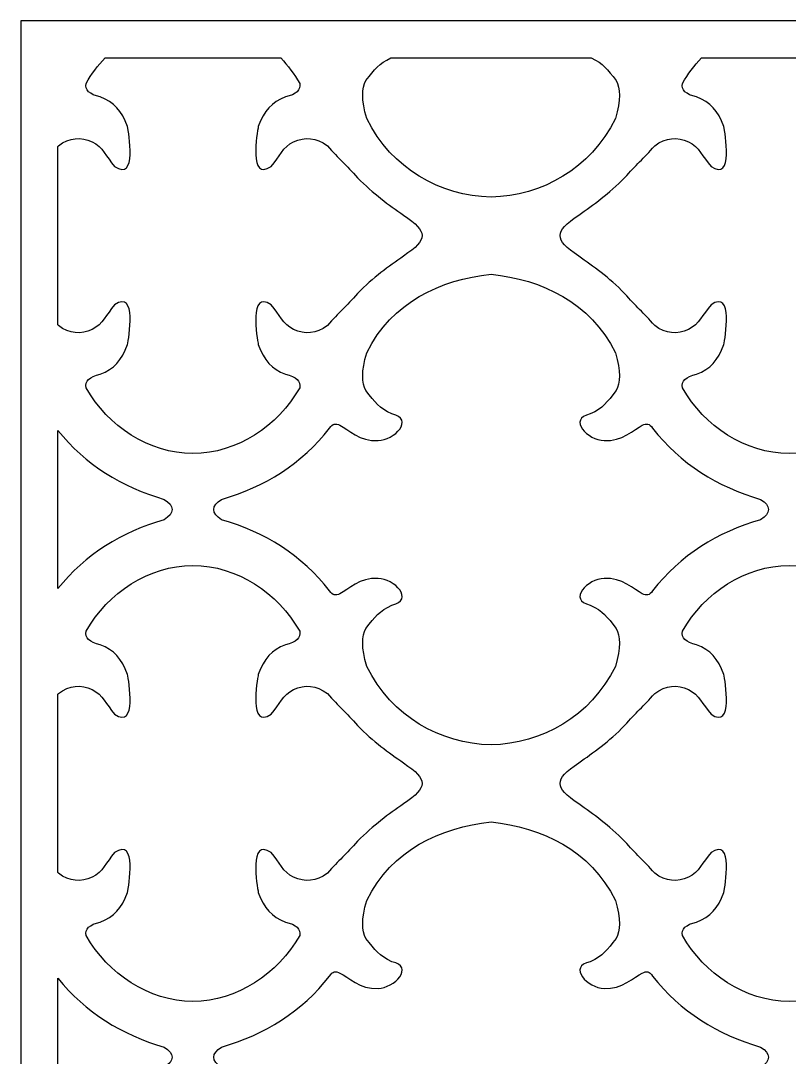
# Model space of a CAD drawing. Header units: centimetres. Extents: x 14.5 to 27, y -9 to -2.4.
# Drawn here: x 14.477 to 16.931, y -5.69 to -2.379 of the extents above; entities that cross this region are included whole.
import ezdxf

# ---------------------------------------------------------------- set-up
doc = ezdxf.new("R2010")
doc.units = ezdxf.units.CM
doc.header["$MEASUREMENT"] = 0
doc.layers.add('layer 1', color=7, linetype='Continuous')

msp = doc.modelspace()

# ---------------------------------------------------------------- linework, layer by layer
at = {"layer": 'layer 1', "color": 250, "lineweight": 30}
for points, knots in [([(26.99977, -2.37946), (26.99977, -2.37946), (26.99977, -2.49783), (26.99977, -2.49783), (26.99977, -2.49783), (26.99977, -2.49783), (26.99977, -8.88184), (26.99977, -8.88184), (26.99977, -8.88184), (26.99977, -8.88184), (26.99977, -9.00021), (26.99977, -9.00021), (26.99977, -9.00021), (26.99977, -9.00021), (26.88141, -9.00021), (26.88141, -9.00021), (26.88141, -9.00021), (26.88141, -9.00021), (14.59565, -9.00021), (14.59565, -9.00021), (14.59565, -9.00021), (14.59565, -9.00021), (14.47729, -9.00021), (14.47729, -9.00021), (14.47729, -9.00021), (14.47729, -9.00021), (14.47729, -8.88184), (14.47729, -8.88184), (14.47729, -8.88184), (14.47729, -8.88184), (14.47729, -2.49783), (14.47729, -2.49783), (14.47729, -2.49783), (14.47729, -2.49783), (14.47729, -2.37946), (14.47729, -2.37946), (14.47729, -2.37946), (14.47729, -2.37946), (14.59565, -2.37946), (14.59565, -2.37946), (14.59565, -2.37946), (14.59565, -2.37946), (26.88141, -2.37946), (26.88141, -2.37946), (26.88141, -2.37946), (26.88141, -2.37946), (26.99977, -2.37946), (26.99977, -2.37946)], [0, 0, 0, 0, 0.0769231, 0.0769231, 0.0769231, 0.0769231, 0.1538462, 0.1538462, 0.1538462, 0.1538462, 0.2307692, 0.2307692, 0.2307692, 0.2307692, 0.3076923, 0.3076923, 0.3076923, 0.3076923, 0.3846154, 0.3846154, 0.3846154, 0.3846154, 0.4615385, 0.4615385, 0.4615385, 0.4615385, 0.5384615, 0.5384615, 0.5384615, 0.5384615, 0.6153846, 0.6153846, 0.6153846, 0.6153846, 0.6923077, 0.6923077, 0.6923077, 0.6923077, 0.7692308, 0.7692308, 0.7692308, 0.7692308, 0.8461538, 0.8461538, 0.8461538, 0.8461538, 1, 1, 1, 1]), ([(15.30731, -2.49783), (15.30731, -2.49783), (14.74658, -2.49783), (14.74658, -2.49783), (14.74658, -2.49783), (14.72351, -2.52247), (14.70312, -2.54997), (14.68602, -2.57968), (14.68602, -2.57968), (14.68173, -2.60055), (14.69674, -2.61498), (14.73105, -2.62299), (14.73105, -2.62299), (14.77578, -2.64013), (14.79905, -2.66631), (14.81811, -2.71766), (14.81811, -2.71766), (14.82161, -2.736), (14.85015, -2.89572), (14.77715, -2.84456), (14.77715, -2.84456), (14.74929, -2.81354), (14.74042, -2.78316), (14.70532, -2.76578), (14.70532, -2.76578), (14.66939, -2.75001), (14.63349, -2.75162), (14.59757, -2.77861), (14.59757, -2.77861), (14.59757, -2.77861), (14.59565, -2.7808), (14.59565, -2.7808), (14.59565, -2.7808), (14.59565, -2.7808), (14.59565, -3.35071), (14.59565, -3.35071), (14.59565, -3.35071), (14.59565, -3.35071), (14.59757, -3.35293), (14.59757, -3.35293), (14.59757, -3.35293), (14.63349, -3.37992), (14.66939, -3.38152), (14.70532, -3.36575), (14.70532, -3.36575), (14.74042, -3.34836), (14.74929, -3.318), (14.77715, -3.28698), (14.77715, -3.28698), (14.85015, -3.23582), (14.82161, -3.39553), (14.81811, -3.41388), (14.81811, -3.41388), (14.79905, -3.46522), (14.77578, -3.49139), (14.73105, -3.50854), (14.73105, -3.50854), (14.69674, -3.51654), (14.68173, -3.53098), (14.68602, -3.55185), (14.68602, -3.55185), (14.7571, -3.67529), (14.88464, -3.76063), (15.02691, -3.76201), (15.02691, -3.76201), (15.16921, -3.76063), (15.29675, -3.67529), (15.36781, -3.55185), (15.36781, -3.55185), (15.37211, -3.53098), (15.35709, -3.51654), (15.32279, -3.50854), (15.32279, -3.50854), (15.27805, -3.49139), (15.25478, -3.46522), (15.23573, -3.41388), (15.23573, -3.41388), (15.23224, -3.39553), (15.20369, -3.23582), (15.27669, -3.28698), (15.27669, -3.28698), (15.30456, -3.318), (15.31342, -3.34836), (15.34852, -3.36575), (15.34852, -3.36575), (15.38443, -3.38152), (15.42035, -3.37992), (15.45625, -3.35293), (15.45625, -3.35293), (15.49325, -3.31068), (15.51575, -3.29249), (15.55273, -3.25025), (15.55273, -3.25025), (15.6026, -3.19973), (15.65258, -3.16352), (15.69905, -3.13153), (15.69905, -3.13153), (15.74022, -3.10251), (15.75857, -3.08593), (15.75857, -3.06577), (15.75857, -3.06577), (15.75857, -3.04559), (15.74022, -3.02902), (15.69905, -3.00001), (15.69905, -3.00001), (15.65258, -2.968), (15.6026, -2.9318), (15.55273, -2.88128), (15.55273, -2.88128), (15.51575, -2.83903), (15.49325, -2.82085), (15.45625, -2.77861), (15.45625, -2.77861), (15.42035, -2.75162), (15.38443, -2.75001), (15.34852, -2.76578), (15.34852, -2.76578), (15.31342, -2.78316), (15.30456, -2.81354), (15.27669, -2.84456), (15.27669, -2.84456), (15.20369, -2.89572), (15.23224, -2.736), (15.23573, -2.71766), (15.23573, -2.71766), (15.25478, -2.66631), (15.27805, -2.64013), (15.32279, -2.62299), (15.32279, -2.62299), (15.35709, -2.61498), (15.37211, -2.60055), (15.36781, -2.57968), (15.36781, -2.57968), (15.35071, -2.54997), (15.33036, -2.52247), (15.30731, -2.49783)], [0, 0, 0, 0, 0.0285714, 0.0285714, 0.0285714, 0.0285714, 0.0571429, 0.0571429, 0.0571429, 0.0571429, 0.0857143, 0.0857143, 0.0857143, 0.0857143, 0.1142857, 0.1142857, 0.1142857, 0.1142857, 0.1428571, 0.1428571, 0.1428571, 0.1428571, 0.1714286, 0.1714286, 0.1714286, 0.1714286, 0.2, 0.2, 0.2, 0.2, 0.2285714, 0.2285714, 0.2285714, 0.2285714, 0.2571429, 0.2571429, 0.2571429, 0.2571429, 0.2857143, 0.2857143, 0.2857143, 0.2857143, 0.3142857, 0.3142857, 0.3142857, 0.3142857, 0.3428571, 0.3428571, 0.3428571, 0.3428571, 0.3714286, 0.3714286, 0.3714286, 0.3714286, 0.4, 0.4, 0.4, 0.4, 0.4285714, 0.4285714, 0.4285714, 0.4285714, 0.4571429, 0.4571429, 0.4571429, 0.4571429, 0.4857143, 0.4857143, 0.4857143, 0.4857143, 0.5142857, 0.5142857, 0.5142857, 0.5142857, 0.5428571, 0.5428571, 0.5428571, 0.5428571, 0.5714286, 0.5714286, 0.5714286, 0.5714286, 0.6, 0.6, 0.6, 0.6, 0.6285714, 0.6285714, 0.6285714, 0.6285714, 0.6571429, 0.6571429, 0.6571429, 0.6571429, 0.6857143, 0.6857143, 0.6857143, 0.6857143, 0.7142857, 0.7142857, 0.7142857, 0.7142857, 0.7428571, 0.7428571, 0.7428571, 0.7428571, 0.7714286, 0.7714286, 0.7714286, 0.7714286, 0.8, 0.8, 0.8, 0.8, 0.8285714, 0.8285714, 0.8285714, 0.8285714, 0.8571429, 0.8571429, 0.8571429, 0.8571429, 0.8857143, 0.8857143, 0.8857143, 0.8857143, 0.9142857, 0.9142857, 0.9142857, 0.9142857, 0.9428571, 0.9428571, 0.9428571, 0.9428571, 1, 1, 1, 1]), ([(16.29889, -2.49783), (16.29889, -2.49783), (15.65884, -2.49783), (15.65884, -2.49783), (15.65884, -2.49783), (15.6202, -2.51673), (15.60848, -2.53392), (15.57927, -2.57086), (15.57927, -2.57086), (15.56635, -2.59408), (15.56445, -2.63228), (15.58167, -2.69197), (15.58167, -2.69197), (15.66238, -2.85362), (15.81651, -2.93834), (15.97885, -2.94286), (15.97885, -2.94286), (16.1412, -2.93834), (16.29533, -2.85362), (16.37603, -2.69197), (16.37603, -2.69197), (16.39325, -2.63228), (16.39136, -2.59408), (16.37845, -2.57086), (16.37845, -2.57086), (16.34924, -2.53392), (16.33752, -2.51673), (16.29889, -2.49783)], [0, 0, 0, 0, 0.125, 0.125, 0.125, 0.125, 0.25, 0.25, 0.25, 0.25, 0.375, 0.375, 0.375, 0.375, 0.5, 0.5, 0.5, 0.5, 0.625, 0.625, 0.625, 0.625, 0.75, 0.75, 0.75, 0.75, 1, 1, 1, 1]), ([(17.21119, -2.49783), (17.21119, -2.49783), (16.65044, -2.49783), (16.65044, -2.49783), (16.65044, -2.49783), (16.62739, -2.52247), (16.60699, -2.54997), (16.58989, -2.57968), (16.58989, -2.57968), (16.5856, -2.60055), (16.60061, -2.61498), (16.63493, -2.62299), (16.63493, -2.62299), (16.67966, -2.64013), (16.70292, -2.66631), (16.72198, -2.71766), (16.72198, -2.71766), (16.72548, -2.736), (16.75402, -2.89572), (16.68103, -2.84456), (16.68103, -2.84456), (16.65315, -2.81354), (16.64429, -2.78316), (16.60919, -2.76578), (16.60919, -2.76578), (16.57326, -2.75001), (16.53735, -2.75162), (16.50146, -2.77861), (16.50146, -2.77861), (16.46446, -2.82085), (16.44194, -2.83903), (16.40498, -2.88128), (16.40498, -2.88128), (16.35511, -2.9318), (16.30514, -2.968), (16.25865, -3.00001), (16.25865, -3.00001), (16.21748, -3.02902), (16.19915, -3.04559), (16.19915, -3.06577), (16.19915, -3.06577), (16.19915, -3.08593), (16.21748, -3.10251), (16.25865, -3.13153), (16.25865, -3.13153), (16.30514, -3.16352), (16.35511, -3.19973), (16.40498, -3.25025), (16.40498, -3.25025), (16.44194, -3.29249), (16.46446, -3.31068), (16.50146, -3.35293), (16.50146, -3.35293), (16.53735, -3.37992), (16.57326, -3.38152), (16.60919, -3.36575), (16.60919, -3.36575), (16.64429, -3.34836), (16.65315, -3.318), (16.68103, -3.28698), (16.68103, -3.28698), (16.75402, -3.23582), (16.72548, -3.39553), (16.72198, -3.41388), (16.72198, -3.41388), (16.70292, -3.46522), (16.67966, -3.49139), (16.63493, -3.50854), (16.63493, -3.50854), (16.60061, -3.51654), (16.5856, -3.53098), (16.58989, -3.55185), (16.58989, -3.55185), (16.66096, -3.67529), (16.7885, -3.76063), (16.9308, -3.76201), (16.9308, -3.76201), (17.07307, -3.76063), (17.20061, -3.67529), (17.27169, -3.55185), (17.27169, -3.55185), (17.27598, -3.53098), (17.26097, -3.51654), (17.22666, -3.50854), (17.22666, -3.50854), (17.18192, -3.49139), (17.15866, -3.46522), (17.1396, -3.41388), (17.1396, -3.41388), (17.1361, -3.39553), (17.10756, -3.23582), (17.18055, -3.28698), (17.18055, -3.28698), (17.20843, -3.318), (17.2173, -3.34836), (17.25239, -3.36575), (17.25239, -3.36575), (17.28832, -3.38152), (17.32423, -3.37992), (17.36012, -3.35293), (17.36012, -3.35293), (17.39711, -3.31068), (17.41964, -3.29249), (17.4566, -3.25025), (17.4566, -3.25025), (17.50646, -3.19973), (17.55645, -3.16352), (17.60293, -3.13153), (17.60293, -3.13153), (17.64411, -3.10251), (17.66243, -3.08593), (17.66243, -3.06577), (17.66243, -3.06577), (17.66243, -3.04559), (17.64411, -3.02902), (17.60293, -3.00001), (17.60293, -3.00001), (17.55645, -2.968), (17.50646, -2.9318), (17.4566, -2.88128), (17.4566, -2.88128), (17.41964, -2.83903), (17.39711, -2.82085), (17.36012, -2.77861), (17.36012, -2.77861), (17.32423, -2.75162), (17.28832, -2.75001), (17.25239, -2.76578), (17.25239, -2.76578), (17.2173, -2.78316), (17.20843, -2.81354), (17.18055, -2.84456), (17.18055, -2.84456), (17.10756, -2.89572), (17.1361, -2.736), (17.1396, -2.71766), (17.1396, -2.71766), (17.15866, -2.66631), (17.18192, -2.64013), (17.22666, -2.62299), (17.22666, -2.62299), (17.26097, -2.61498), (17.27598, -2.60055), (17.27169, -2.57968), (17.27169, -2.57968), (17.2546, -2.54997), (17.23424, -2.52247), (17.21119, -2.49783)], [0, 0, 0, 0, 0.0263158, 0.0263158, 0.0263158, 0.0263158, 0.0526316, 0.0526316, 0.0526316, 0.0526316, 0.0789474, 0.0789474, 0.0789474, 0.0789474, 0.1052632, 0.1052632, 0.1052632, 0.1052632, 0.1315789, 0.1315789, 0.1315789, 0.1315789, 0.1578947, 0.1578947, 0.1578947, 0.1578947, 0.1842105, 0.1842105, 0.1842105, 0.1842105, 0.2105263, 0.2105263, 0.2105263, 0.2105263, 0.2368421, 0.2368421, 0.2368421, 0.2368421, 0.2631579, 0.2631579, 0.2631579, 0.2631579, 0.2894737, 0.2894737, 0.2894737, 0.2894737, 0.3157895, 0.3157895, 0.3157895, 0.3157895, 0.3421053, 0.3421053, 0.3421053, 0.3421053, 0.3684211, 0.3684211, 0.3684211, 0.3684211, 0.3947368, 0.3947368, 0.3947368, 0.3947368, 0.4210526, 0.4210526, 0.4210526, 0.4210526, 0.4473684, 0.4473684, 0.4473684, 0.4473684, 0.4736842, 0.4736842, 0.4736842, 0.4736842, 0.5, 0.5, 0.5, 0.5, 0.5263158, 0.5263158, 0.5263158, 0.5263158, 0.5526316, 0.5526316, 0.5526316, 0.5526316, 0.5789474, 0.5789474, 0.5789474, 0.5789474, 0.6052632, 0.6052632, 0.6052632, 0.6052632, 0.6315789, 0.6315789, 0.6315789, 0.6315789, 0.6578947, 0.6578947, 0.6578947, 0.6578947, 0.6842105, 0.6842105, 0.6842105, 0.6842105, 0.7105263, 0.7105263, 0.7105263, 0.7105263, 0.7368421, 0.7368421, 0.7368421, 0.7368421, 0.7631579, 0.7631579, 0.7631579, 0.7631579, 0.7894737, 0.7894737, 0.7894737, 0.7894737, 0.8157895, 0.8157895, 0.8157895, 0.8157895, 0.8421053, 0.8421053, 0.8421053, 0.8421053, 0.8684211, 0.8684211, 0.8684211, 0.8684211, 0.8947368, 0.8947368, 0.8947368, 0.8947368, 0.9210526, 0.9210526, 0.9210526, 0.9210526, 0.9473684, 0.9473684, 0.9473684, 0.9473684, 1, 1, 1, 1]), ([(15.97885, -3.18868), (15.81651, -3.20682), (15.66238, -3.27792), (15.58167, -3.43956), (15.58167, -3.43956), (15.56445, -3.49924), (15.56635, -3.53745), (15.57927, -3.56067), (15.57927, -3.56067), (15.60928, -3.59862), (15.62082, -3.61574), (15.66209, -3.63526), (15.66209, -3.63526), (15.73632, -3.65037), (15.66989, -3.72017), (15.61785, -3.7203), (15.61785, -3.7203), (15.56069, -3.72452), (15.52158, -3.684), (15.49622, -3.67155), (15.49622, -3.67155), (15.48297, -3.66504), (15.47253, -3.66506), (15.46348, -3.68098), (15.46348, -3.68098), (15.37465, -3.79438), (15.25622, -3.86802), (15.11857, -3.90798), (15.11857, -3.90798), (15.08491, -3.92845), (15.0849, -3.95245), (15.11857, -3.97292), (15.11857, -3.97292), (15.25622, -4.01289), (15.37465, -4.08653), (15.46348, -4.19993), (15.46348, -4.19993), (15.47253, -4.21585), (15.48297, -4.21587), (15.49622, -4.20935), (15.49622, -4.20935), (15.52158, -4.19691), (15.56069, -4.15639), (15.61785, -4.16061), (15.61785, -4.16061), (15.66989, -4.16075), (15.73632, -4.23054), (15.66209, -4.24565), (15.66209, -4.24565), (15.62082, -4.26517), (15.60928, -4.28229), (15.57927, -4.32024), (15.57927, -4.32024), (15.56635, -4.34346), (15.56445, -4.38167), (15.58167, -4.44135), (15.58167, -4.44135), (15.66238, -4.60299), (15.81651, -4.68772), (15.97885, -4.69223), (15.97885, -4.69223), (16.1412, -4.68772), (16.29533, -4.60299), (16.37603, -4.44135), (16.37603, -4.44135), (16.39325, -4.38167), (16.39136, -4.34346), (16.37845, -4.32024), (16.37845, -4.32024), (16.34843, -4.28229), (16.33688, -4.26517), (16.29563, -4.24565), (16.29563, -4.24565), (16.22139, -4.23054), (16.28782, -4.16075), (16.33986, -4.16061), (16.33986, -4.16061), (16.39702, -4.15639), (16.43612, -4.19691), (16.46149, -4.20935), (16.46149, -4.20935), (16.47475, -4.21587), (16.48518, -4.21585), (16.49422, -4.19993), (16.49422, -4.19993), (16.58307, -4.08653), (16.70149, -4.01289), (16.83914, -3.97292), (16.83914, -3.97292), (16.87281, -3.95246), (16.87279, -3.92845), (16.83914, -3.90798), (16.83914, -3.90798), (16.70149, -3.86802), (16.58307, -3.79438), (16.49422, -3.68098), (16.49422, -3.68098), (16.48518, -3.66506), (16.47475, -3.66504), (16.46149, -3.67155), (16.46149, -3.67155), (16.43612, -3.684), (16.39702, -3.72452), (16.33986, -3.7203), (16.33986, -3.7203), (16.28782, -3.72017), (16.22139, -3.65037), (16.29563, -3.63526), (16.29563, -3.63526), (16.33688, -3.61574), (16.34843, -3.59862), (16.37845, -3.56067), (16.37845, -3.56067), (16.39136, -3.53745), (16.39325, -3.49924), (16.37603, -3.43956), (16.37603, -3.43956), (16.29533, -3.27792), (16.1412, -3.20682), (15.97885, -3.18868)], [0, 0, 0, 0, 0.0322581, 0.0322581, 0.0322581, 0.0322581, 0.0645161, 0.0645161, 0.0645161, 0.0645161, 0.0967742, 0.0967742, 0.0967742, 0.0967742, 0.1290323, 0.1290323, 0.1290323, 0.1290323, 0.1612903, 0.1612903, 0.1612903, 0.1612903, 0.1935484, 0.1935484, 0.1935484, 0.1935484, 0.2258065, 0.2258065, 0.2258065, 0.2258065, 0.2580645, 0.2580645, 0.2580645, 0.2580645, 0.2903226, 0.2903226, 0.2903226, 0.2903226, 0.3225806, 0.3225806, 0.3225806, 0.3225806, 0.3548387, 0.3548387, 0.3548387, 0.3548387, 0.3870968, 0.3870968, 0.3870968, 0.3870968, 0.4193548, 0.4193548, 0.4193548, 0.4193548, 0.4516129, 0.4516129, 0.4516129, 0.4516129, 0.483871, 0.483871, 0.483871, 0.483871, 0.516129, 0.516129, 0.516129, 0.516129, 0.5483871, 0.5483871, 0.5483871, 0.5483871, 0.5806452, 0.5806452, 0.5806452, 0.5806452, 0.6129032, 0.6129032, 0.6129032, 0.6129032, 0.6451613, 0.6451613, 0.6451613, 0.6451613, 0.6774194, 0.6774194, 0.6774194, 0.6774194, 0.7096774, 0.7096774, 0.7096774, 0.7096774, 0.7419355, 0.7419355, 0.7419355, 0.7419355, 0.7741935, 0.7741935, 0.7741935, 0.7741935, 0.8064516, 0.8064516, 0.8064516, 0.8064516, 0.8387097, 0.8387097, 0.8387097, 0.8387097, 0.8709677, 0.8709677, 0.8709677, 0.8709677, 0.9032258, 0.9032258, 0.9032258, 0.9032258, 0.9354839, 0.9354839, 0.9354839, 0.9354839, 1, 1, 1, 1]), ([(14.59565, -3.68763), (14.59565, -3.68763), (14.59565, -4.19325), (14.59565, -4.19325), (14.59565, -4.19325), (14.68389, -4.08363), (14.80033, -4.0121), (14.93527, -3.97292), (14.93527, -3.97292), (14.96894, -3.95246), (14.96892, -3.92845), (14.93527, -3.90798), (14.93527, -3.90798), (14.80033, -3.86881), (14.68389, -3.79726), (14.59565, -3.68763)], [0, 0, 0, 0, 0.2, 0.2, 0.2, 0.2, 0.4, 0.4, 0.4, 0.4, 0.6, 0.6, 0.6, 0.6, 1, 1, 1, 1]), ([(14.59565, -4.53018), (14.59565, -4.53018), (14.59565, -5.10009), (14.59565, -5.10009), (14.59565, -5.10009), (14.59565, -5.10009), (14.59757, -5.1023), (14.59757, -5.1023), (14.59757, -5.1023), (14.63349, -5.1293), (14.66939, -5.1309), (14.70532, -5.11513), (14.70532, -5.11513), (14.74042, -5.09775), (14.74929, -5.06737), (14.77715, -5.03635), (14.77715, -5.03635), (14.85015, -4.98519), (14.82161, -5.14491), (14.81811, -5.16325), (14.81811, -5.16325), (14.79905, -5.2146), (14.77578, -5.24078), (14.73105, -5.25792), (14.73105, -5.25792), (14.69674, -5.26592), (14.68173, -5.28036), (14.68602, -5.30123), (14.68602, -5.30123), (14.7571, -5.42468), (14.88464, -5.51001), (15.02691, -5.51139), (15.02691, -5.51139), (15.16921, -5.51001), (15.29675, -5.42468), (15.36781, -5.30123), (15.36781, -5.30123), (15.37211, -5.28036), (15.35709, -5.26592), (15.32279, -5.25792), (15.32279, -5.25792), (15.27805, -5.24078), (15.25478, -5.2146), (15.23573, -5.16325), (15.23573, -5.16325), (15.23224, -5.14491), (15.20369, -4.98519), (15.27669, -5.03635), (15.27669, -5.03635), (15.30456, -5.06737), (15.31342, -5.09775), (15.34852, -5.11513), (15.34852, -5.11513), (15.38443, -5.1309), (15.42035, -5.1293), (15.45625, -5.1023), (15.45625, -5.1023), (15.49325, -5.06006), (15.51575, -5.04187), (15.55273, -4.99962), (15.55273, -4.99962), (15.6026, -4.9491), (15.65258, -4.91291), (15.69905, -4.8809), (15.69905, -4.8809), (15.74022, -4.85189), (15.75857, -4.83532), (15.75857, -4.81514), (15.75857, -4.81514), (15.75857, -4.79498), (15.74022, -4.7784), (15.69905, -4.74938), (15.69905, -4.74938), (15.65258, -4.71739), (15.6026, -4.68118), (15.55273, -4.63066), (15.55273, -4.63066), (15.51575, -4.58842), (15.49325, -4.57023), (15.45625, -4.52799), (15.45625, -4.52799), (15.42035, -4.50099), (15.38443, -4.49939), (15.34852, -4.51516), (15.34852, -4.51516), (15.31342, -4.53255), (15.30456, -4.56292), (15.27669, -4.59393), (15.27669, -4.59393), (15.20369, -4.64509), (15.23224, -4.48538), (15.23573, -4.46703), (15.23573, -4.46703), (15.25478, -4.41569), (15.27805, -4.38951), (15.32279, -4.37237), (15.32279, -4.37237), (15.35709, -4.36437), (15.37211, -4.34993), (15.36781, -4.32906), (15.36781, -4.32906), (15.29675, -4.20561), (15.16921, -4.12028), (15.02691, -4.1189), (15.02691, -4.1189), (14.88464, -4.12028), (14.7571, -4.20561), (14.68602, -4.32906), (14.68602, -4.32906), (14.68173, -4.34993), (14.69674, -4.36437), (14.73105, -4.37237), (14.73105, -4.37237), (14.77578, -4.38951), (14.79905, -4.41569), (14.81811, -4.46703), (14.81811, -4.46703), (14.82161, -4.48538), (14.85015, -4.64509), (14.77715, -4.59393), (14.77715, -4.59393), (14.74929, -4.56292), (14.74042, -4.53255), (14.70532, -4.51516), (14.70532, -4.51516), (14.66939, -4.49939), (14.63349, -4.50099), (14.59757, -4.52799), (14.59757, -4.52799), (14.59757, -4.52799), (14.59565, -4.53018), (14.59565, -4.53018)], [0, 0, 0, 0, 0.0294118, 0.0294118, 0.0294118, 0.0294118, 0.0588235, 0.0588235, 0.0588235, 0.0588235, 0.0882353, 0.0882353, 0.0882353, 0.0882353, 0.1176471, 0.1176471, 0.1176471, 0.1176471, 0.1470588, 0.1470588, 0.1470588, 0.1470588, 0.1764706, 0.1764706, 0.1764706, 0.1764706, 0.2058824, 0.2058824, 0.2058824, 0.2058824, 0.2352941, 0.2352941, 0.2352941, 0.2352941, 0.2647059, 0.2647059, 0.2647059, 0.2647059, 0.2941176, 0.2941176, 0.2941176, 0.2941176, 0.3235294, 0.3235294, 0.3235294, 0.3235294, 0.3529412, 0.3529412, 0.3529412, 0.3529412, 0.3823529, 0.3823529, 0.3823529, 0.3823529, 0.4117647, 0.4117647, 0.4117647, 0.4117647, 0.4411765, 0.4411765, 0.4411765, 0.4411765, 0.4705882, 0.4705882, 0.4705882, 0.4705882, 0.5, 0.5, 0.5, 0.5, 0.5294118, 0.5294118, 0.5294118, 0.5294118, 0.5588235, 0.5588235, 0.5588235, 0.5588235, 0.5882353, 0.5882353, 0.5882353, 0.5882353, 0.6176471, 0.6176471, 0.6176471, 0.6176471, 0.6470588, 0.6470588, 0.6470588, 0.6470588, 0.6764706, 0.6764706, 0.6764706, 0.6764706, 0.7058824, 0.7058824, 0.7058824, 0.7058824, 0.7352941, 0.7352941, 0.7352941, 0.7352941, 0.7647059, 0.7647059, 0.7647059, 0.7647059, 0.7941176, 0.7941176, 0.7941176, 0.7941176, 0.8235294, 0.8235294, 0.8235294, 0.8235294, 0.8529412, 0.8529412, 0.8529412, 0.8529412, 0.8823529, 0.8823529, 0.8823529, 0.8823529, 0.9117647, 0.9117647, 0.9117647, 0.9117647, 0.9411765, 0.9411765, 0.9411765, 0.9411765, 1, 1, 1, 1]), ([(16.19915, -4.81514), (16.19915, -4.83532), (16.21748, -4.85189), (16.25865, -4.8809), (16.25865, -4.8809), (16.30514, -4.91291), (16.35511, -4.9491), (16.40498, -4.99962), (16.40498, -4.99962), (16.44194, -5.04187), (16.46446, -5.06006), (16.50146, -5.1023), (16.50146, -5.1023), (16.53735, -5.1293), (16.57326, -5.1309), (16.60919, -5.11513), (16.60919, -5.11513), (16.64429, -5.09775), (16.65315, -5.06737), (16.68103, -5.03635), (16.68103, -5.03635), (16.75402, -4.98519), (16.72548, -5.14491), (16.72198, -5.16325), (16.72198, -5.16325), (16.70292, -5.2146), (16.67966, -5.24078), (16.63493, -5.25792), (16.63493, -5.25792), (16.60061, -5.26592), (16.5856, -5.28036), (16.58989, -5.30123), (16.58989, -5.30123), (16.66096, -5.42468), (16.7885, -5.51001), (16.9308, -5.51139), (16.9308, -5.51139), (17.07307, -5.51001), (17.20061, -5.42468), (17.27169, -5.30123), (17.27169, -5.30123), (17.27598, -5.28036), (17.26097, -5.26592), (17.22666, -5.25792), (17.22666, -5.25792), (17.18192, -5.24078), (17.15866, -5.2146), (17.1396, -5.16325), (17.1396, -5.16325), (17.1361, -5.14491), (17.10756, -4.98519), (17.18055, -5.03635), (17.18055, -5.03635), (17.20843, -5.06737), (17.2173, -5.09775), (17.25239, -5.11513), (17.25239, -5.11513), (17.28832, -5.1309), (17.32423, -5.1293), (17.36012, -5.1023), (17.36012, -5.1023), (17.39711, -5.06006), (17.41964, -5.04187), (17.4566, -4.99962), (17.4566, -4.99962), (17.50646, -4.9491), (17.55645, -4.91291), (17.60293, -4.8809), (17.60293, -4.8809), (17.64411, -4.85189), (17.66243, -4.83532), (17.66243, -4.81514), (17.66243, -4.81514), (17.66243, -4.79498), (17.64411, -4.7784), (17.60293, -4.74938), (17.60293, -4.74938), (17.55645, -4.71739), (17.50646, -4.68118), (17.4566, -4.63066), (17.4566, -4.63066), (17.41964, -4.58842), (17.39711, -4.57023), (17.36012, -4.52799), (17.36012, -4.52799), (17.32423, -4.50099), (17.28832, -4.49939), (17.25239, -4.51516), (17.25239, -4.51516), (17.2173, -4.53255), (17.20843, -4.56292), (17.18055, -4.59393), (17.18055, -4.59393), (17.10756, -4.64509), (17.1361, -4.48538), (17.1396, -4.46703), (17.1396, -4.46703), (17.15866, -4.41569), (17.18192, -4.38951), (17.22666, -4.37237), (17.22666, -4.37237), (17.26097, -4.36437), (17.27598, -4.34993), (17.27169, -4.32906), (17.27169, -4.32906), (17.20061, -4.20561), (17.07307, -4.12028), (16.9308, -4.1189), (16.9308, -4.1189), (16.7885, -4.12028), (16.66096, -4.20561), (16.58989, -4.32906), (16.58989, -4.32906), (16.5856, -4.34993), (16.60061, -4.36437), (16.63493, -4.37237), (16.63493, -4.37237), (16.67966, -4.38951), (16.70292, -4.41569), (16.72198, -4.46703), (16.72198, -4.46703), (16.72548, -4.48538), (16.75402, -4.64509), (16.68103, -4.59393), (16.68103, -4.59393), (16.65315, -4.56292), (16.64429, -4.53255), (16.60919, -4.51516), (16.60919, -4.51516), (16.57326, -4.49939), (16.53735, -4.50099), (16.50146, -4.52799), (16.50146, -4.52799), (16.46446, -4.57023), (16.44194, -4.58842), (16.40498, -4.63066), (16.40498, -4.63066), (16.35511, -4.68118), (16.30514, -4.71739), (16.25865, -4.74938), (16.25865, -4.74938), (16.21748, -4.7784), (16.19915, -4.79498), (16.19915, -4.81514)], [0, 0, 0, 0, 0.027027, 0.027027, 0.027027, 0.027027, 0.0540541, 0.0540541, 0.0540541, 0.0540541, 0.0810811, 0.0810811, 0.0810811, 0.0810811, 0.1081081, 0.1081081, 0.1081081, 0.1081081, 0.1351351, 0.1351351, 0.1351351, 0.1351351, 0.1621622, 0.1621622, 0.1621622, 0.1621622, 0.1891892, 0.1891892, 0.1891892, 0.1891892, 0.2162162, 0.2162162, 0.2162162, 0.2162162, 0.2432432, 0.2432432, 0.2432432, 0.2432432, 0.2702703, 0.2702703, 0.2702703, 0.2702703, 0.2972973, 0.2972973, 0.2972973, 0.2972973, 0.3243243, 0.3243243, 0.3243243, 0.3243243, 0.3513514, 0.3513514, 0.3513514, 0.3513514, 0.3783784, 0.3783784, 0.3783784, 0.3783784, 0.4054054, 0.4054054, 0.4054054, 0.4054054, 0.4324324, 0.4324324, 0.4324324, 0.4324324, 0.4594595, 0.4594595, 0.4594595, 0.4594595, 0.4864865, 0.4864865, 0.4864865, 0.4864865, 0.5135135, 0.5135135, 0.5135135, 0.5135135, 0.5405405, 0.5405405, 0.5405405, 0.5405405, 0.5675676, 0.5675676, 0.5675676, 0.5675676, 0.5945946, 0.5945946, 0.5945946, 0.5945946, 0.6216216, 0.6216216, 0.6216216, 0.6216216, 0.6486486, 0.6486486, 0.6486486, 0.6486486, 0.6756757, 0.6756757, 0.6756757, 0.6756757, 0.7027027, 0.7027027, 0.7027027, 0.7027027, 0.7297297, 0.7297297, 0.7297297, 0.7297297, 0.7567568, 0.7567568, 0.7567568, 0.7567568, 0.7837838, 0.7837838, 0.7837838, 0.7837838, 0.8108108, 0.8108108, 0.8108108, 0.8108108, 0.8378378, 0.8378378, 0.8378378, 0.8378378, 0.8648649, 0.8648649, 0.8648649, 0.8648649, 0.8918919, 0.8918919, 0.8918919, 0.8918919, 0.9189189, 0.9189189, 0.9189189, 0.9189189, 0.9459459, 0.9459459, 0.9459459, 0.9459459, 1, 1, 1, 1]), ([(15.11857, -5.72231), (15.25622, -5.76227), (15.37465, -5.83591), (15.46348, -5.9493), (15.46348, -5.9493), (15.47253, -5.96523), (15.48297, -5.96526), (15.49622, -5.95874), (15.49622, -5.95874), (15.52158, -5.94629), (15.56069, -5.90577), (15.61785, -5.90998), (15.61785, -5.90998), (15.66989, -5.91012), (15.73632, -5.97992), (15.66209, -5.99503), (15.66209, -5.99503), (15.62082, -6.01455), (15.60928, -6.03166), (15.57927, -6.06963), (15.57927, -6.06963), (15.56635, -6.09285), (15.56445, -6.13105), (15.58167, -6.19074), (15.58167, -6.19074), (15.66238, -6.35238), (15.81651, -6.43711), (15.97885, -6.44162), (15.97885, -6.44162), (16.1412, -6.43711), (16.29533, -6.35238), (16.37603, -6.19074), (16.37603, -6.19074), (16.39325, -6.13105), (16.39136, -6.09285), (16.37845, -6.06963), (16.37845, -6.06963), (16.34843, -6.03166), (16.33688, -6.01455), (16.29563, -5.99503), (16.29563, -5.99503), (16.22139, -5.97992), (16.28782, -5.91012), (16.33986, -5.90998), (16.33986, -5.90998), (16.39702, -5.90577), (16.43612, -5.94629), (16.46149, -5.95874), (16.46149, -5.95874), (16.47475, -5.96526), (16.48518, -5.96523), (16.49422, -5.9493), (16.49422, -5.9493), (16.58307, -5.83591), (16.70149, -5.76227), (16.83914, -5.72231), (16.83914, -5.72231), (16.87281, -5.70182), (16.87281, -5.67783), (16.83914, -5.65737), (16.83914, -5.65737), (16.70149, -5.6174), (16.58307, -5.54376), (16.49422, -5.43037), (16.49422, -5.43037), (16.48518, -5.41445), (16.47475, -5.41441), (16.46149, -5.42094), (16.46149, -5.42094), (16.43612, -5.43338), (16.39702, -5.47391), (16.33986, -5.46969), (16.33986, -5.46969), (16.28782, -5.46954), (16.22139, -5.39976), (16.29563, -5.38464), (16.29563, -5.38464), (16.33688, -5.36513), (16.34843, -5.348), (16.37845, -5.31004), (16.37845, -5.31004), (16.39136, -5.28683), (16.39325, -5.24862), (16.37603, -5.18894), (16.37603, -5.18894), (16.29533, -5.02729), (16.1412, -4.95621), (15.97885, -4.93806), (15.97885, -4.93806), (15.81651, -4.95621), (15.66238, -5.02729), (15.58167, -5.18894), (15.58167, -5.18894), (15.56445, -5.24862), (15.56635, -5.28683), (15.57927, -5.31004), (15.57927, -5.31004), (15.60928, -5.348), (15.62082, -5.36513), (15.66209, -5.38464), (15.66209, -5.38464), (15.73632, -5.39976), (15.66989, -5.46954), (15.61785, -5.46969), (15.61785, -5.46969), (15.56069, -5.47391), (15.52158, -5.43338), (15.49622, -5.42094), (15.49622, -5.42094), (15.48297, -5.41441), (15.47253, -5.41445), (15.46348, -5.43037), (15.46348, -5.43037), (15.37465, -5.54376), (15.25622, -5.6174), (15.11857, -5.65737), (15.11857, -5.65737), (15.08492, -5.67783), (15.08491, -5.70183), (15.11857, -5.72231)], [0, 0, 0, 0, 0.0322581, 0.0322581, 0.0322581, 0.0322581, 0.0645161, 0.0645161, 0.0645161, 0.0645161, 0.0967742, 0.0967742, 0.0967742, 0.0967742, 0.1290323, 0.1290323, 0.1290323, 0.1290323, 0.1612903, 0.1612903, 0.1612903, 0.1612903, 0.1935484, 0.1935484, 0.1935484, 0.1935484, 0.2258065, 0.2258065, 0.2258065, 0.2258065, 0.2580645, 0.2580645, 0.2580645, 0.2580645, 0.2903226, 0.2903226, 0.2903226, 0.2903226, 0.3225806, 0.3225806, 0.3225806, 0.3225806, 0.3548387, 0.3548387, 0.3548387, 0.3548387, 0.3870968, 0.3870968, 0.3870968, 0.3870968, 0.4193548, 0.4193548, 0.4193548, 0.4193548, 0.4516129, 0.4516129, 0.4516129, 0.4516129, 0.483871, 0.483871, 0.483871, 0.483871, 0.516129, 0.516129, 0.516129, 0.516129, 0.5483871, 0.5483871, 0.5483871, 0.5483871, 0.5806452, 0.5806452, 0.5806452, 0.5806452, 0.6129032, 0.6129032, 0.6129032, 0.6129032, 0.6451613, 0.6451613, 0.6451613, 0.6451613, 0.6774194, 0.6774194, 0.6774194, 0.6774194, 0.7096774, 0.7096774, 0.7096774, 0.7096774, 0.7419355, 0.7419355, 0.7419355, 0.7419355, 0.7741935, 0.7741935, 0.7741935, 0.7741935, 0.8064516, 0.8064516, 0.8064516, 0.8064516, 0.8387097, 0.8387097, 0.8387097, 0.8387097, 0.8709677, 0.8709677, 0.8709677, 0.8709677, 0.9032258, 0.9032258, 0.9032258, 0.9032258, 0.9354839, 0.9354839, 0.9354839, 0.9354839, 1, 1, 1, 1]), ([(14.59565, -5.43702), (14.59565, -5.43702), (14.59565, -5.94262), (14.59565, -5.94262), (14.59565, -5.94262), (14.68389, -5.83301), (14.80033, -5.76148), (14.93527, -5.72231), (14.93527, -5.72231), (14.96894, -5.70182), (14.96894, -5.67783), (14.93527, -5.65737), (14.93527, -5.65737), (14.80033, -5.6182), (14.68389, -5.54664), (14.59565, -5.43702)], [0, 0, 0, 0, 0.2, 0.2, 0.2, 0.2, 0.4, 0.4, 0.4, 0.4, 0.6, 0.6, 0.6, 0.6, 1, 1, 1, 1])]:
    msp.add_open_spline(points, degree=3, knots=knots, dxfattribs=at)

doc.saveas('drawing.dxf')
